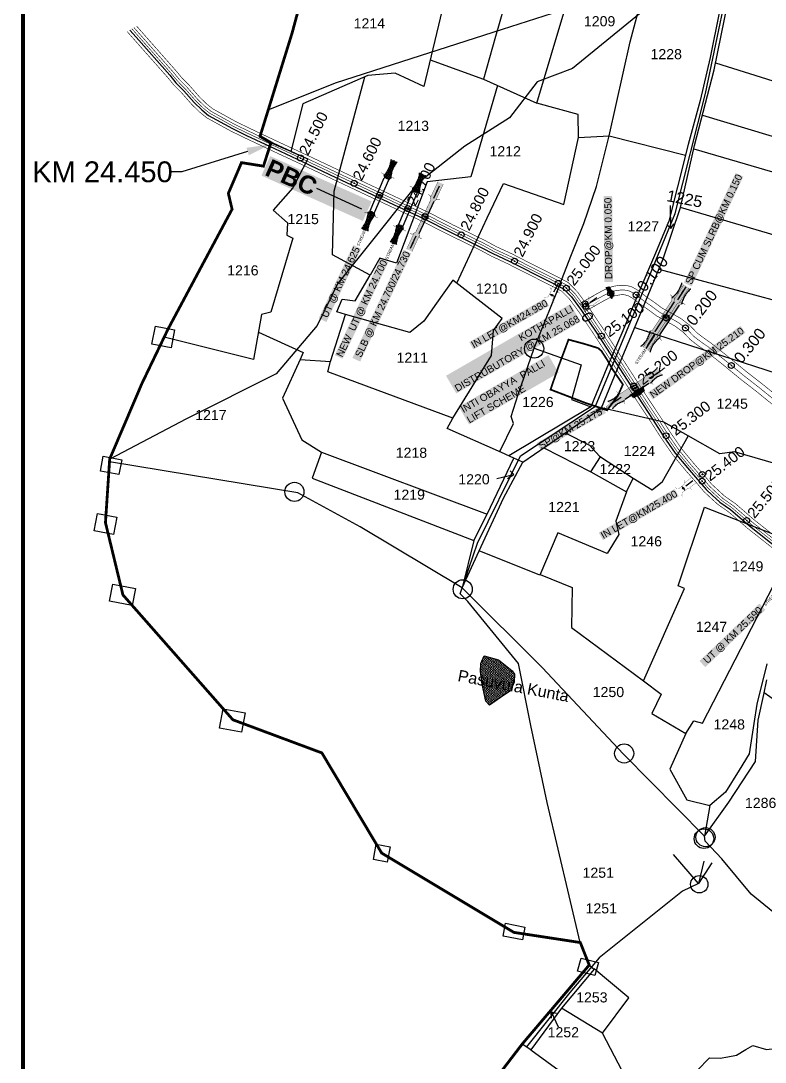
# Model space of a CAD drawing. Header units: millimetres. Extents: x 194974 to 210505, y 1603976 to 1614238.
# Drawn here: x 194974 to 196227, y 1605359 to 1607111 of the extents above; entities that cross this region are included whole.
import ezdxf
from ezdxf import colors
from ezdxf.entities.mleader import LeaderData, LeaderLine
from ezdxf.enums import TextEntityAlignment as Align
from ezdxf.math import Vec2, Vec3

# ---------------------------------------------------------------- set-up
doc = ezdxf.new("R2010")
doc.units = ezdxf.units.MM
doc.header["$LTSCALE"] = 15
doc.header["$PDMODE"] = 32
doc.header["$PDSIZE"] = 10
doc.linetypes.add('ACAD_ISO02W100', pattern=[15, 12, -3])
doc.linetypes.add('HIDDEN2', pattern=[0.1875, 0.125, -0.0625])
for name, color, linetype in [('BOUNDRY STONES', 240, 'Continuous'), ('CANAL1', 7, 'Continuous'), ('CSMark', 72, 'Continuous'), ('PAPER SIZE', 5, 'Continuous'), ('PLOTS', 7, 'Continuous'), ('PLOTS NO', 7, 'Continuous'), ('ROADS', 1, 'Continuous'), ('STREAMS', 4, 'Continuous'), ('STRUCTURE', 5, 'Continuous'), ('text2', 7, 'Continuous'), ('VILLAGE BOUNDRY', 5, 'Continuous'), ('VILLAGE STONES', 240, 'Continuous'), ('wells', 7, 'Continuous')]:
    doc.layers.add(name, color=color, linetype=linetype)
doc.styles.get("Standard").update_dxf_attribs({"font": 'arial.ttf'})
doc.dimstyles.get("Standard").update_dxf_attribs({"dimtxt": 0.18, "dimasz": 0.18, "dimexe": 0.18, "dimexo": 0.0625, "dimgap": 0.09, "dimtad": 0, "dimtih": 1, "dimtoh": 1, "dimdec": 4, "dimzin": 0, "dimdsep": 46, "dimtxsty": 'Standard', "dimcen": 0.09, "dimadec": 0, "dimazin": 0, "dimtfac": 1, "dimtdec": 4, "dimtofl": 0, "dimtmove": 0, "dimatfit": 3, "dimfxl": 1, "dimtolj": 1, "dimtzin": 0, "dimarcsym": 0})

# ---------------------------------------------------------------- blocks, each defined once
blk = doc.blocks.new('DROP')
h = blk.add_hatch()
h.set_pattern_fill('ANSI31', color=1, scale=10, angle=45)
h.set_pattern_definition([(90, (-324.4107, -25.7687), (-1.25, 0), [])])
h.paths.add_polyline_path([(-9.9, -4.3), (-13.8, 4.1), (13.8, 4.1), (10.2, -4.3)])
at = {"layer": 'STRUCTURE', "color": 5, "const_width": 0.49}
blk.add_lwpolyline([(-9.9, -4.3), (-13.8, 4.1), (13.8, 4.1), (10.2, -4.3), (-9.9, -4.3)], dxfattribs=at)
at = {"layer": 'STRUCTURE', "color": 5}
blk.add_circle((0, 0), 1.33, dxfattribs=at)
blk = doc.blocks.new('SP')
at = {"layer": 'STRUCTURE'}
h = blk.add_hatch(dxfattribs=at)
h.set_pattern_fill('DASH', color=256, scale=8, style=0)
h.set_pattern_definition([(0, (0, 0), (1, 1), [1, -1])])
edge = h.paths.add_edge_path()
edge.add_spline(control_points=[(769825.7, 1706742.1), (769825.3, 1706741.8), (769823.8, 1706740.8), (769820.9, 1706740.3), (769817, 1706739.7), (769811.4, 1706738.9), (769804, 1706739.7), (769798.4, 1706741), (769795.6, 1706741.6)], knot_values=[0, 0, 0, 0, 1.613557, 5.24513, 8.624976, 13.470124, 22.190216, 30.746377, 30.746377, 30.746377, 30.746377], degree=3, periodic=0)
edge.add_line((769795.6, 1706741.6), (769792.6, 1706739.6))
edge.add_line((769792.6, 1706739.6), (769732.6, 1706739.6))
edge.add_line((769732.6, 1706739.6), (769729.6, 1706741.6))
edge.add_spline(control_points=[(769729.6, 1706741.6), (769726.9, 1706740.9), (769721.3, 1706739.5), (769713.9, 1706738.5), (769708.3, 1706739.1), (769704.4, 1706739.6), (769701.5, 1706740), (769700, 1706741), (769699.5, 1706741.3)], knot_values=[0, 0, 0, 0, 8.556161, 17.276253, 22.121402, 25.501247, 29.13282, 30.746377, 30.746377, 30.746377, 30.746377], degree=3, periodic=0)
edge.add_line((769699.5, 1706741.3), (769699.5, 1706722.1))
edge.add_spline(control_points=[(769699.5, 1706722.1), (769700, 1706722.4), (769701.4, 1706723.4), (769704.3, 1706724), (769708.2, 1706724.5), (769713.8, 1706725.3), (769721.2, 1706724.5), (769726.8, 1706723.3), (769729.6, 1706722.6)], knot_values=[0, 0, 0, 0, 1.613557, 5.24513, 8.624976, 13.470124, 22.190216, 30.746377, 30.746377, 30.746377, 30.746377], degree=3, periodic=0)
edge.add_line((769729.6, 1706722.6), (769732.6, 1706724.6))
edge.add_line((769732.6, 1706724.6), (769792.6, 1706724.6))
edge.add_line((769792.6, 1706724.6), (769795.6, 1706722.6))
edge.add_spline(control_points=[(769795.6, 1706722.6), (769798.4, 1706723.3), (769803.9, 1706724.8), (769811.3, 1706725.8), (769817, 1706725.1), (769820.9, 1706724.7), (769823.8, 1706724.2), (769825.2, 1706723.3), (769825.7, 1706723)], knot_values=[0, 0, 0, 0, 8.556161, 17.276253, 22.121402, 25.501247, 29.13282, 30.746377, 30.746377, 30.746377, 30.746377], degree=3, periodic=0)
edge.add_line((769825.7, 1706723), (769825.7, 1706742.1))
h.paths.add_polyline_path([(769764.2, 1706732.1, -1), (769761.1, 1706732.1, -1)], flags=0)
h.paths.add_polyline_path([(769761.1, 1706732.1, 1), (769764.2, 1706732.1, 1)], flags=16)
at = {"layer": 'STRUCTURE', "const_width": 0.628}
for points in [[(769726.6, 1706747.6), (769726.6, 1706743.6), (769732.6, 1706739.6), (769792.6, 1706739.6), (769798.6, 1706743.6), (769798.6, 1706747.6)], [(769726.6, 1706716.6), (769726.6, 1706720.6), (769732.6, 1706724.6), (769792.6, 1706724.6), (769798.6, 1706720.6), (769798.6, 1706716.6)]]:
    blk.add_lwpolyline(points, dxfattribs=at)
at = {"layer": 'STRUCTURE', "color": 3}
blk.add_lwpolyline([(769732.6, 1706724.6), (769792.6, 1706724.6)], dxfattribs=at)
blk.add_lwpolyline([(769732.6, 1706724.6), (769792.6, 1706724.6)], dxfattribs=at)
at = {"layer": 'STRUCTURE', "color": 0}
blk.add_circle((769762.6, 1706732.1), 1.55, dxfattribs=at)
at = {"layer": 'STRUCTURE'}
for points in [[(769699.5, 1706741.3), (769700.9, 1706740.5), (769704.4, 1706739.6), (769707.8, 1706739.2), (769712.6, 1706738.8), (769721.3, 1706739.7), (769729.6, 1706741.6)], [(769699.5, 1706722.1), (769700.9, 1706723), (769704.4, 1706724), (769707.7, 1706724.5), (769712.5, 1706725), (769721.2, 1706724.4), (769729.6, 1706722.6)], [(769825.7, 1706742.1), (769824.3, 1706741.3), (769820.8, 1706740.3), (769817.5, 1706739.8), (769812.7, 1706739.2), (769804, 1706739.9), (769795.6, 1706741.6)], [(769825.7, 1706723), (769824.3, 1706723.8), (769820.8, 1706724.7), (769817.4, 1706725.1), (769812.6, 1706725.5), (769803.9, 1706724.6), (769795.6, 1706722.6)]]:
    blk.add_spline(points, degree=3, dxfattribs=at)
at = {"layer": 'STRUCTURE', "color": 0}
blk.add_text('STREAM', height=5, dxfattribs=at).set_placement((769684.3, 1706732.1), align=Align.MIDDLE_CENTER)
for points in [[(769727.4, 1706732.1), (769700.8, 1706732.1)], [(769824.4, 1706732.1), (769800.5, 1706732.1)]]:
    blk.add_leader(points, dimstyle='Standard', override={"dimasz": 10, "dimgap": 0.09, "dimtad": 0}, dxfattribs=at)
blk = doc.blocks.new('UT')
at = {"layer": 'STRUCTURE'}
h = blk.add_hatch(dxfattribs=at)
h.set_pattern_fill('DASH', color=150, scale=8, angle=-39.6278, style=0)
h.set_pattern_definition([(320.372247933, (-4370.464, -6260.8811), (1.40800153113, 0.132407282), [1, -1])])
h.paths.add_polyline_path([(765163, 1700681.9), (765165.6, 1700680.6), (765167.2, 1700680.3), (765169.1, 1700680), (765172.4, 1700679.6), (765176.4, 1700679.3), (765179.5, 1700679.5), (765183.1, 1700679.9), (765187.7, 1700680.9), (765188.9, 1700681.2), (765193.1, 1700682.2), (765196.1, 1700680.2), (765196.1, 1700672.2), (765193.1, 1700670.2), (765190.5, 1700670.8), (765188.1, 1700671.3), (765185.5, 1700671.8), (765183.6, 1700672.1), (765181, 1700672.5), (765180.3, 1700672.5), (765178.5, 1700672.6), (765176.7, 1700672.6), (765174.6, 1700672.5), (765172.5, 1700672.3), (765170.4, 1700672), (765168.5, 1700671.7), (765166.1, 1700671.2), (765165, 1700670.8), (765163, 1700669.7)])
h.paths.add_polyline_path([(765259.1, 1700682.2), (765256.1, 1700680.2), (765256.1, 1700672.2), (765259.1, 1700670.2), (765261.9, 1700671), (765264.4, 1700671.6), (765266.4, 1700672), (765269.1, 1700672.5), (765272.7, 1700673), (765276.1, 1700673.1), (765278.6, 1700672.9), (765281.2, 1700672.7), (765283.9, 1700672.3), (765286.4, 1700671.9), (765288, 1700671.3), (765289.2, 1700670.6), (765289.1, 1700682.7), (765287.6, 1700681.8), (765285.7, 1700681.2), (765283, 1700680.7), (765281.2, 1700680.4), (765276.7, 1700679.9), (765272.7, 1700679.9), (765268.7, 1700680.3), (765264.8, 1700681), (765261.2, 1700681.7)])
at = {"layer": 'STRUCTURE', "color": 150, "const_width": 0.628}
for points in [[(765190.1, 1700688.2), (765190.1, 1700684.2), (765196.1, 1700680.2), (765256.1, 1700680.2), (765262.1, 1700684.2), (765262.1, 1700688.2)], [(765190.1, 1700664.2), (765190.1, 1700668.2), (765196.1, 1700672.2), (765256.1, 1700672.2), (765262.1, 1700668.2), (765262.1, 1700664.2)]]:
    blk.add_lwpolyline(points, dxfattribs=at)
at = {"layer": 'STRUCTURE', "color": 150}
for points in [[(765196.1, 1700680.2), (765256.1, 1700680.2)], [(765196.1, 1700672.2), (765256.1, 1700672.2)], [(765196.1, 1700672.2), (765256.1, 1700672.2)]]:
    blk.add_lwpolyline(points, dxfattribs=at)
at = {"layer": 'STRUCTURE', "color": 0}
blk.add_circle((765226.1, 1700676.2), 1.89, dxfattribs=at)
at = {"layer": 'STRUCTURE', "color": 150}
for points in [[(765163, 1700681.9), (765164.4, 1700681.1), (765167.9, 1700680.2), (765171.2, 1700679.8), (765176.1, 1700679.4), (765184.7, 1700680.3), (765193.1, 1700682.2)], [(765289.1, 1700682.7), (765287.8, 1700681.9), (765284.3, 1700680.9), (765280.9, 1700680.4), (765276.1, 1700679.8), (765267.4, 1700680.5), (765259.1, 1700682.2)], [(765163, 1700669.7), (765164.3, 1700670.6), (765167.8, 1700671.6), (765171.2, 1700672.1), (765176, 1700672.6), (765184.7, 1700672), (765193.1, 1700670.2)], [(765289.2, 1700670.6), (765287.8, 1700671.4), (765284.2, 1700672.3), (765280.9, 1700672.7), (765276.1, 1700673.1), (765267.4, 1700672.2), (765259.1, 1700670.2)]]:
    blk.add_spline(points, degree=3, dxfattribs=at)
at = {"layer": 'STRUCTURE', "color": 0}
blk.add_text('STREAM', height=5, dxfattribs=at).set_placement((765148.2, 1700675.8), align=Align.MIDDLE_CENTER)
for points in [[(765190.9, 1700676), (765164.2, 1700675.8)], [(765289.3, 1700676.7), (765265.4, 1700676.4)]]:
    blk.add_leader(points, dimstyle='Standard', override={"dimasz": 10, "dimgap": 0.09, "dimtad": 0}, dxfattribs=at)
blk = doc.blocks.new('OT')
at = {"layer": 'STRUCTURE', "color": 190}
for points, const_width in [([(769751.4, 1706595.8), (769729.4, 1706595.8)], 0.5), ([(769775.2, 1706601.8), (769775.2, 1706597.8), (769769.2, 1706593.8), (769761.8, 1706593.8), (769754.4, 1706593.8), (769748.4, 1706597.8), (769748.4, 1706601.8)], 0.5), ([(769761.8, 1706593.8), (769761.8, 1706581)], 2.5), ([(769751.4, 1706579), (769729.4, 1706579)], 0.5), ([(769748.4, 1706573), (769748.4, 1706577), (769754.4, 1706581), (769761.8, 1706581), (769761.8, 1706581), (769761.8, 1706581), (769769.2, 1706581), (769775.2, 1706577), (769775.2, 1706573)], 0.5)]:
    blk.add_lwpolyline(points, dxfattribs=dict(at, const_width=const_width))
at = {"layer": 'STRUCTURE', "color": 0}
blk.add_circle((769761.8, 1706587.4), 1.87, dxfattribs=at)
blk.add_leader([(769732.6, 1706587.4), (769753.8, 1706587.4)], dimstyle='Standard', override={"dimasz": 10, "dimgap": 0.09, "dimtad": 0}, dxfattribs=at)
blk = doc.blocks.new('SLB')
at = {"layer": 'STRUCTURE'}
h = blk.add_hatch(dxfattribs=at)
h.set_pattern_fill('DOTS', color=6, scale=20, angle=320.3722, style=0)
h.set_pattern_definition([(320.372247934, (-159.4327, -72.9564), (1.2786241598, 0.5641323054), [0, -1.25])])
h.paths.add_polyline_path([(769699.5, 1706871.1), (769699.5, 1706861.1), (769729.1, 1706861.1), (769732.1, 1706863.1), (769792.1, 1706863.1), (769795.1, 1706861.1), (769824.7, 1706861.1), (769824.7, 1706871.1), (769795.1, 1706871.1), (769792.1, 1706869.1), (769732.1, 1706869.1), (769729.1, 1706871.1)])
at = {"layer": 'STRUCTURE', "color": 6, "linetype": 'ACAD_ISO02W100', "ltscale": 0.5, "const_width": 0.5}
for points in [[(769699.5, 1706871.1), (769729.1, 1706871.1)], [(769795.1, 1706871.1), (769824.7, 1706871.1)], [(769699.5, 1706861.1), (769729.1, 1706861.1)], [(769795.1, 1706861.1), (769824.7, 1706861.1)]]:
    blk.add_lwpolyline(points, dxfattribs=at)
at = {"layer": 'STRUCTURE', "color": 6, "const_width": 0.628}
for points in [[(769726.1, 1706877.1), (769726.1, 1706873.1), (769732.1, 1706869.1), (769792.1, 1706869.1), (769798.1, 1706873.1), (769798.1, 1706877.1)], [(769726.1, 1706855.1), (769726.1, 1706859.1), (769732.1, 1706863.1), (769792.1, 1706863.1), (769798.1, 1706859.1), (769798.1, 1706855.1)]]:
    blk.add_lwpolyline(points, dxfattribs=at)
at = {"layer": 'STRUCTURE', "color": 6}
blk.add_lwpolyline([(769732.1, 1706863.1), (769792.1, 1706863.1)], dxfattribs=at)
blk.add_lwpolyline([(769732.1, 1706863.1), (769792.1, 1706863.1)], dxfattribs=at)
at = {"layer": 'STRUCTURE', "color": 0}
blk.add_circle((769762.1, 1706866.1), 1.24, dxfattribs=at)
for points in [[(769703.8, 1706866), (769726.7, 1706866)], [(769818.6, 1706865.8), (769795.7, 1706865.8)]]:
    blk.add_leader(points, dimstyle='Standard', override={"dimasz": 10, "dimgap": 0.09, "dimtad": 0}, dxfattribs=at)
blk = doc.blocks.new('PBC')
at = {"layer": 'STRUCTURE', "color": 5, "insert": (13.6, 8.7), "char_height": 30, "width": 181.057, "attachment_point": 1, "rotation": 325.6347, "bg_fill": 1, "box_fill_scale": 1.1, "bg_fill_color": 7, "bg_fill_true_color": 16777215, "bg_fill_transparency": 0}
blk.add_mtext('{\\fArial|b1|i0|c0|p34;\\C256;PBC}', dxfattribs=at)
at = {"layer": 'PAPER SIZE'}
blk.add_leader([(148.6, -102.5), (80.6, -54.7)], dimstyle='Standard', override={"dimasz": 40, "dimgap": 0.09, "dimtad": 0, "dimtfill": 2, "dimtfillclr": 5}, dxfattribs=at)

msp = doc.modelspace()

# ---------------------------------------------------------------- hatches: boundary and pattern name
at = {"layer": 'wells'}
h = msp.add_hatch(dxfattribs=at)
h.set_pattern_fill('DASH', color=4, scale=13.066073, angle=-10.8147)
h.set_pattern_definition([(349.185305, (151610.6746, 1611786.0995), (1.910704724, 1.297797334), [1.63325908, -1.63325908])])
h.paths.add_polyline_path([(195754.1, 1606042.7), (195778.2, 1606036.2), (195801.2, 1606017.8), (195805.3, 1606011.7), (195804.6, 1605998.3), (195798.1, 1605983.7), (195781.6, 1605972.5), (195762.8, 1605959.7), (195756.9, 1605966.5), (195750.7, 1605995.2), (195748, 1606016.5), (195748.2, 1606029.7)])

# ---------------------------------------------------------------- linework, layer by layer
at = {"color": 5, "const_width": 7}
msp.add_lwpolyline([(194977.8, 1613773.1), (202214.5, 1613773.1), (202214.5, 1604139.6), (194977.8, 1604139.6)], close=True, dxfattribs=at)
at = {"color": 5, "const_width": 3, "elevation": 244.3}
msp.add_lwpolyline([(195896, 1606575), (195922.9, 1606567.7), (195945.8, 1606560.7), (195951.4, 1606555.8), (195961.3, 1606540.5), (195970.1, 1606524.9), (195987.5, 1606499.5), (195979.1, 1606480.6), (195960.9, 1606456.1), (195922.7, 1606469.1), (195865.7, 1606490.9), (195879.3, 1606530.2), (195896, 1606575)], dxfattribs=at)
at = {"layer": 'BOUNDRY STONES', "color": 1}
for points in [[(195200.7, 1606597.6), (195232.8, 1606591.5), (195227, 1606561.2), (195194.9, 1606567.3)], [(195112.9, 1606378.6), (195144.1, 1606372.6), (195139.4, 1606347.9), (195108.1, 1606353.8)], [(195103.3, 1606282.4), (195135.8, 1606276.1), (195130.2, 1606246.9), (195097.7, 1606253.1)], [(195129.2, 1606163.2), (195167.3, 1606155.9), (195161.8, 1606127.4), (195123.7, 1606134.7)], [(195314.7, 1605953.8), (195351.9, 1605946.7), (195345.6, 1605914.1), (195308.5, 1605921.2)], [(195572.5, 1605725.9), (195595.9, 1605721.4), (195591, 1605695.7), (195567.6, 1605700.1)], [(195790, 1605592.7), (195822.7, 1605586.4), (195818.6, 1605564.9), (195785.8, 1605571.1)], [(195917.1, 1605534.2), (195946.2, 1605526.6), (195940.5, 1605504.6), (195911.3, 1605512.3)]]:
    msp.add_lwpolyline(points, close=True, dxfattribs=at)
for centre, radius in [((195838.1, 1606559.8), 16.1), ((195434.7, 1606318.7), 16.1), ((195717.9, 1606154.8), 16.1), ((195989.6, 1605878.5), 16.1), ((196123.9, 1605735.1), 16.5), ((196126.4, 1605737.6), 16.1), ((196116, 1605658.3), 14.6)]:
    msp.add_circle(centre, radius, dxfattribs=at)
at = {"layer": 'CANAL1', "color": 5}
msp.add_lwpolyline([(195157.6, 1607096), (195168.1, 1607084.1), (195224.8, 1607019.8), (195235.3, 1607007), (195248.4, 1606993.9), (195265.8, 1606974.1), (195278.7, 1606961.5), (195290, 1606952.4), (195330.4, 1606930.1), (195354.3, 1606918.6), (195401.2, 1606896.4), (195449, 1606874.2), (195504.6, 1606847.9), (195654, 1606777.6), (195696.1, 1606756.2), (195750.3, 1606729.7), (195768.8, 1606719.8), (195796.2, 1606707), (195819.4, 1606695.1), (195840.6, 1606684.4), (195865.1, 1606672.2), (195887.5, 1606660.5), (195901, 1606646.9), (195917.7, 1606624.2), (195942.3, 1606587.5), (196005.8, 1606489.2), (196021.6, 1606465), (196038.7, 1606439.3), (196055.5, 1606413), (196075.6, 1606383.9), (196096.1, 1606359), (196113.3, 1606339.4), (196127.4, 1606322.7), (196137.8, 1606313.1), (196150.4, 1606301.6), (196168.7, 1606288.8), (196200.3, 1606261.4), (196252.4, 1606220.4)], dxfattribs=at)
at = {"layer": 'CANAL1', "color": 1, "linetype": 'HIDDEN2', "ltscale": 4, "const_width": 1}
for points in [[(195161.1, 1607098.1), (195171.1, 1607086.8), (195227.8, 1607022.4), (195238.3, 1607009.7), (195251.3, 1606996.6), (195268.7, 1606976.8), (195281.3, 1606964.5), (195292.3, 1606955.8), (195332.2, 1606933.7), (195356, 1606922.2), (195402.9, 1606900), (195450.7, 1606877.8), (195506.3, 1606851.6), (195655.8, 1606781.2), (195697.9, 1606759.8), (195752.1, 1606733.3), (195770.5, 1606723.3), (195798, 1606710.6), (195821.2, 1606698.6), (195842.4, 1606688), (195866.9, 1606675.8), (195889.9, 1606663.8), (195892.3, 1606661.4), (195904.1, 1606649.5), (195921, 1606626.5), (195945.7, 1606589.7), (196009.2, 1606491.4), (196024.9, 1606467.2), (196042, 1606441.5), (196058.9, 1606415.2), (196078.8, 1606386.3), (196099.1, 1606361.6), (196116.3, 1606342.1), (196120.8, 1606336.8), (196130.3, 1606325.5), (196140.5, 1606316.1), (196152.9, 1606304.7), (196171.1, 1606291.9), (196202.9, 1606264.5), (196254.9, 1606223.5)], [(195918.9, 1606628.9), (195947.7, 1606645.2), (195964.6, 1606654.2), (195973.3, 1606656.9), (195983, 1606658.4), (195990.4, 1606658.4), (195998.9, 1606656.6), (196008.5, 1606651.2), (196021.6, 1606641), (196036.8, 1606630.4), (196048.8, 1606621.4), (196062.6, 1606613.9), (196080.3, 1606604), (196094.8, 1606593.1), (196106.3, 1606580.9), (196117.8, 1606571.9), (196130.9, 1606562.9), (196161.6, 1606538.4), (196189.9, 1606515.2), (196217.8, 1606493.5), (196279.8, 1606443.2)]]:
    msp.add_lwpolyline(points, dxfattribs=at)
at = {"layer": 'CANAL1', "color": 5, "const_width": 1}
msp.add_lwpolyline([(195164.5, 1607100.2), (195174.1, 1607089.4), (195230.9, 1607025), (195241.3, 1607012.4), (195254.2, 1606999.4), (195271.6, 1606979.6), (195284, 1606967.5), (195294.5, 1606959.1), (195334.1, 1606937.2), (195357.7, 1606925.8), (195404.6, 1606903.6), (195452.4, 1606881.5), (195508, 1606855.2), (195657.6, 1606784.8), (195699.7, 1606763.3), (195754, 1606736.8), (195772.3, 1606726.9), (195799.8, 1606714.2), (195823, 1606702.2), (195844.1, 1606691.6), (195868.7, 1606679.3), (195892.3, 1606667), (195907.1, 1606652.1), (195924.2, 1606628.8), (195949, 1606591.9), (196012.5, 1606493.6), (196028.3, 1606469.4), (196045.4, 1606443.7), (196062.2, 1606417.4), (196082, 1606388.7), (196102.2, 1606364.2), (196119.3, 1606344.7), (196133.2, 1606328.3), (196143.2, 1606319), (196155.4, 1606307.8), (196173.6, 1606295.1), (196205.4, 1606267.6), (196257.4, 1606226.6)], dxfattribs=at)
at = {"layer": 'CANAL1', "color": 200, "const_width": 1}
for points in [[(195168.9, 1607102.8), (195177.8, 1607092.7), (195234.7, 1607028.2), (195245, 1607015.8), (195257.9, 1607002.8), (195275.2, 1606983), (195287.3, 1606971.3), (195297.3, 1606963.3), (195336.4, 1606941.7), (195359.9, 1606930.3), (195406.7, 1606908.2), (195454.5, 1606886), (195510.2, 1606859.7), (195659.8, 1606789.3), (195701.9, 1606767.8), (195756.3, 1606741.3), (195774.6, 1606731.4), (195802, 1606718.7), (195825.2, 1606706.7), (195846.4, 1606696.1), (195871, 1606683.8), (195895.3, 1606671.1), (195910.9, 1606655.4), (195928.3, 1606631.7), (195953.2, 1606594.7), (196016.7, 1606496.3), (196032.5, 1606472.1), (196049.6, 1606446.4), (196066.4, 1606420.2), (196086, 1606391.7), (196106, 1606367.5), (196123.1, 1606347.9), (196136.8, 1606331.7), (196146.6, 1606322.7), (196158.5, 1606311.7), (196176.6, 1606299.1), (196208.6, 1606271.5), (196260.6, 1606230.5)], [(195153.3, 1607093.3), (195164.3, 1607080.8), (195221, 1607016.6), (195231.6, 1607003.7), (195244.7, 1606990.5), (195262.1, 1606970.6), (195275.4, 1606957.7), (195287.2, 1606948.2), (195328.1, 1606925.7), (195352.1, 1606914.1), (195399.1, 1606891.9), (195446.9, 1606869.7), (195502.5, 1606843.4), (195651.8, 1606773.1), (195693.9, 1606751.7), (195748, 1606725.3), (195766.5, 1606715.3), (195794, 1606702.5), (195817.1, 1606690.6), (195838.3, 1606680), (195862.8, 1606667.7), (195884.5, 1606656.4), (195897.2, 1606643.6), (195913.6, 1606621.4), (195938.1, 1606584.8), (196001.6, 1606486.5), (196017.4, 1606462.2), (196034.5, 1606436.6), (196051.4, 1606410.2), (196071.6, 1606380.9), (196092.3, 1606355.8), (196109.5, 1606336.2), (196123.8, 1606319.3), (196134.4, 1606309.4), (196147.2, 1606297.7), (196165.6, 1606284.8), (196197.1, 1606257.6), (196249.2, 1606216.5)], [(195914.9, 1606635.8), (195943.8, 1606652.2), (195961.5, 1606661.6), (195971.5, 1606664.7), (195982.4, 1606666.4), (195991.2, 1606666.4), (196001.7, 1606664.2), (196012.9, 1606657.9), (196026.4, 1606647.4), (196041.5, 1606636.9), (196053.1, 1606628.2), (196066.5, 1606620.9), (196084.7, 1606610.7), (196100.1, 1606599), (196111.6, 1606586.9), (196122.6, 1606578.4), (196135.6, 1606569.3), (196166.7, 1606544.6), (196194.9, 1606521.4), (196222.8, 1606499.7), (196284.7, 1606449.5)], [(195922.9, 1606621.9), (195951.5, 1606638.2), (195967.7, 1606646.8), (195975.1, 1606649.1), (195983.6, 1606650.4), (195989.6, 1606650.4), (195996, 1606649.1), (196004, 1606644.5), (196016.9, 1606634.6), (196032.1, 1606623.9), (196044.5, 1606614.7), (196058.7, 1606606.9), (196075.9, 1606597.3), (196089.4, 1606587.1), (196100.9, 1606575), (196113.1, 1606565.5), (196126.1, 1606556.4), (196156.6, 1606532.2), (196184.9, 1606508.9), (196212.9, 1606487.2), (196274.8, 1606437)]]:
    msp.add_lwpolyline(points, dxfattribs=at)
at = {"layer": 'PLOTS'}
for points in [[(195932.2, 1607670.6), (195890, 1607547.4), (195873.8, 1607470.2), (195856.8, 1607389.3), (195835.3, 1607314.3), (195814.4, 1607229.3), (195773.2, 1607085), (195752.8, 1607013.5), (195842.6, 1606972.9), (195879.6, 1607097), (195901.3, 1607169.8), (195932.7, 1607286.7), (195965, 1607407.3), (195978.9, 1607472.1)], [(195912.5, 1606915), (195964.4, 1606918), (195999.7, 1607075.9), (196024.2, 1607169.4), (196046.1, 1607252.9), (195932.7, 1607286.7)], [(195692.2, 1607167.9), (195652.4, 1607001), (195604.3, 1607023.6), (195558.3, 1607019.5), (195449.1, 1606971.9), (195428.5, 1606891.8), (195395.2, 1606906.4)], [(196150.2, 1607149), (196150.3, 1607127.7), (196134.1, 1607049.8), (196117.5, 1606977.6), (196097.4, 1606903.2), (196079.4, 1606832.2), (196064.8, 1606774.3), (196040.5, 1606716.5), (196016.2, 1606658.6), (195987.3, 1606589.9), (195960.6, 1606527.3), (195933.7, 1606461.9), (195795.8, 1606379.2)], [(195819, 1606368.8), (195858.4, 1606395.9), (195951.3, 1606460.4), (195987.5, 1606547.5), (196012.4, 1606607.7), (196055.2, 1606710.8), (196084.4, 1606797.1), (196108.1, 1606901.6), (196141.1, 1607029), (196164.7, 1607144.6)], [(195663.1, 1607045.6), (195752.8, 1607013.5)], [(196143.5, 1607040.8), (196547.5, 1606914)], [(195374.1, 1606587.6), (195449.5, 1606553.5), (195444.1, 1606541.6), (195495.6, 1606538), (195520.4, 1606617.1), (195506, 1606621.7), (195515.3, 1606643.1), (195536.9, 1606640.4), (195562, 1606683.6), (195498.7, 1606717.6), (195501.4, 1606824.7), (195553, 1607017.2)], [(195776.6, 1607002.7), (195731.7, 1606848.8), (195658, 1606840.5), (195606.5, 1606703.6), (195578.3, 1606711.9), (195562, 1606683.6)], [(195707.8, 1606670.1), (195759.3, 1606779.7), (195786.6, 1606837.8), (195888.3, 1606802.1), (195912.5, 1606915), (195912.2, 1606953.6), (195842.6, 1606972.9)], [(196121.3, 1606952.5), (196502.7, 1606837.9)], [(195780.2, 1606386.5), (195803.4, 1606433.6), (195799.7, 1606445.7), (195811, 1606482.7), (195838.4, 1606560.4), (195876.3, 1606654.9), (195901.2, 1606718.1), (195921.9, 1606770.6), (195943, 1606832.7), (195964.4, 1606918), (196092.9, 1606885.5)], [(195428.5, 1606891.8), (195457.5, 1606879), (195432.1, 1606830.3), (195399, 1606792.9), (195423.1, 1606771.6), (195421.7, 1606750.6), (195431.8, 1606745.8), (195395, 1606620.9), (195379.4, 1606617.2), (195365.9, 1606541.6), (195215.5, 1606579.2)], [(196106.9, 1606896.3), (196480.8, 1606786.7)], [(196441.9, 1606691.6), (196084.4, 1606797.1)], [(196048.1, 1606693.6), (196407.4, 1606597.2)], [(195701.3, 1606442.7), (195766.1, 1606548.1), (195769.7, 1606590.1), (195784.4, 1606610.6), (195701.4, 1606675.1), (195673.7, 1606636.1), (195652.4, 1606606.1), (195628.7, 1606586.8), (195520.4, 1606617.1)], [(196007.3, 1606595.3), (196264.5, 1606512.6), (196370.6, 1606486.9)], [(195838.4, 1606560.4), (195917.2, 1606532.3), (195900.8, 1606474.4), (195933.7, 1606461.9)], [(195444.1, 1606541.6), (195414.5, 1606476.7), (195447.3, 1606406.4), (195480.4, 1606385.3), (195758.8, 1606281.2), (195804, 1606375.2), (195783.2, 1606385.2), (195691.9, 1606425.2), (195701.3, 1606442.7), (195491, 1606520.5), (195495.6, 1606538)], [(196314.3, 1606345.9), (196175.1, 1606386.1), (196150.6, 1606382.5), (196097.2, 1606412.8), (196056.1, 1606436.1), (195951.3, 1606460.4)], [(195890.6, 1606418.2), (195931.2, 1606397.2), (195948, 1606378.9), (196004.6, 1606341.9), (196037, 1606322.2), (196054.1, 1606336.4), (196097.4, 1606412.7)], [(195480.4, 1606385.3), (195464.8, 1606341.7), (195736.7, 1606236.9), (195758.8, 1606281.2)], [(195854.2, 1606393.1), (195933.5, 1606352.7), (195949.9, 1606377.7)], [(196229.8, 1606029.1), (196212.7, 1605961.7), (196207.6, 1605928.7), (196199.8, 1605878), (196182.9, 1605850.5), (196160, 1605813.1), (196133.7, 1605791.1), (196124.6, 1605739.2), (195988.5, 1605877.2), (195851.7, 1606023), (195716.8, 1606157.4), (195545.1, 1606259.7), (195440.6, 1606317.3), (195123.5, 1606369.4)], [(195736.7, 1606236.9), (195716.8, 1606157.4), (195745.4, 1606219.4), (195786.3, 1606308.2), (195819, 1606368.8), (195804, 1606375.2)], [(195933.5, 1606352.7), (195993.5, 1606319), (196004.6, 1606341.9)], [(195993.5, 1606319), (195975.7, 1606269.7), (195980.9, 1606246.9), (195960.8, 1606214.8), (195878.1, 1606250), (195847.5, 1606178.3), (195745.4, 1606219.4)], [(195848.2, 1606179.9), (195902.3, 1606157.9), (195900.9, 1606090.2), (196022.2, 1606000.5), (196091.4, 1606156.1), (196080.6, 1606160.8), (196124.7, 1606293), (196273.8, 1606234.9)], [(196093.5, 1605912.1), (196107.1, 1605933.4), (196121.5, 1605929.4), (196241.2, 1606160.9), (196257.5, 1606165.3)], [(196225.3, 1605981.1), (196273, 1605947.5), (196322.7, 1606018.3), (196353.7, 1606013.5), (196346.5, 1606044.6)], [(196022.2, 1606000.5), (196052, 1605978.5), (196035.9, 1605945.5), (196093.5, 1605912.1), (196066.3, 1605852.2), (196095.1, 1605800.3), (196133.7, 1605791.1)], [(196254.8, 1605599.4), (196203.3, 1605641.7), (196154.1, 1605701.3), (196125.7, 1605730.7), (196124.6, 1605739.2), (196165.8, 1605796.4), (196210.8, 1605865), (196215.4, 1605934.7), (196224.6, 1605977.9), (196229.7, 1606002.2)], [(196123.7, 1605697.3), (196114.5, 1605659.9), (196072.7, 1605708.4)], [(195930.8, 1605522.4), (195938.9, 1605515.5), (195883.9, 1605449.7), (195832.5, 1605380), (195817.9, 1605389.3)], [(195953, 1605407.6), (195997.5, 1605467.1), (195939.1, 1605515.8)], [(195832.5, 1605380), (195907.4, 1605325.2), (195966.6, 1605197.8), (196040.5, 1605162.5), (196065.2, 1605180.9), (196008.4, 1605291.4), (195999.5, 1605318.7), (195953, 1605407.6), (195883.9, 1605449.7)]]:
    msp.add_lwpolyline(points, dxfattribs=at)
at = {"layer": 'PLOTS NO'}
for points in [[(196068.2, 1606762), (196067.8, 1606800.7)], [(196072.6, 1606769.8), (196068.2, 1606762), (196061.4, 1606768.8)], [(195775.5, 1606341.3), (195803.8, 1606347.8)], [(195793.2, 1606341.1), (195803.8, 1606347.8), (195797.5, 1606353.9)], [(195867.4, 1605432.8), (195866.5, 1605443.4), (195875.3, 1605441.6)], [(195866.5, 1605443.4), (195878.6, 1605418.7)]]:
    msp.add_lwpolyline(points, dxfattribs=at)
at = {"layer": 'ROADS'}
for points in [[(196145, 1607246.4), (196115.1, 1607191.1), (196030.5, 1607135.4), (195902.9, 1607031.4), (195843, 1607008.6), (195796.9, 1606948.2), (195721.5, 1606900.4), (195642.6, 1606838.2), (195570.7, 1606748.2), (195507.4, 1606668.8), (195472.9, 1606598.9), (195404.2, 1606517.5), (195253.3, 1606441.4), (195123.8, 1606374)], [(195915.8, 1605560.3), (195859.8, 1605795.7), (195832.7, 1605925.8), (195811.8, 1606029.7), (195726.5, 1606134.3), (195713.8, 1606147), (195742.8, 1606232.6), (195815, 1606379.5), (195941.4, 1606463), (196018.1, 1606647.9), (196075.6, 1606787.4), (196126.3, 1606989.3), (196161.5, 1607156)], [(195390.7, 1606961.8), (195503.6, 1607007.2), (195615.7, 1607043.2), (195785.1, 1607097.6), (195911.2, 1607138)], [(196137, 1605694.4), (196114.5, 1605659.9), (196087.6, 1605646.5), (195947.7, 1605534.4), (195898.1, 1605476.1), (195825.2, 1605384.6)]]:
    msp.add_lwpolyline(points, dxfattribs=at)
at = {"layer": 'STREAMS'}
for points in [[(195754.1, 1606042.7), (195778.2, 1606036.2), (195801.2, 1606017.8), (195805.3, 1606011.7), (195804.6, 1605998.3), (195798.1, 1605983.7), (195781.6, 1605972.5), (195762.8, 1605959.7), (195756.9, 1605966.5), (195750.7, 1605995.2), (195748, 1606016.5), (195748.2, 1606029.7), (195754.1, 1606042.7)], [(196112.6, 1605344.7), (196133.2, 1605366.3), (196151.4, 1605365.6), (196164.1, 1605368), (196178.8, 1605370.7), (196194.4, 1605380.1), (196206.1, 1605387.2), (196229.4, 1605380.1), (196247.9, 1605382.7), (196261.1, 1605384.6), (196285.2, 1605403.7), (196317.9, 1605414.6), (196328.8, 1605418.2), (196364.4, 1605407.6), (196384, 1605401.7), (196440.8, 1605400.7), (196467.1, 1605393.8), (196486.5, 1605388.7)]]:
    msp.add_lwpolyline(points, dxfattribs=at)
at = {"layer": 'text2', "color": 2, "linetype": 'Continuous'}
for p in [(195444.8, 1606880.6), (195535.2, 1606838), (195577.8, 1606817.9), (195625.7, 1606795.4), (195625.7, 1606795.4), (195654.4, 1606781.9, 113), (195715.4, 1606751.2), (195805.1, 1606706.9), (195878.6, 1606669.6), (195892.3, 1606661.4), (195924, 1606635, 109), (196007.9, 1606493.3), (196012.8, 1606485.9), (196121, 1606348, 106), (196120.8, 1606336.8), (196195.8, 1606270.6)]:
    msp.add_point(p, dxfattribs=at)
at = {"layer": 'text2', "color": 3}
for p in [(195967, 1606653, 64), (196009.8, 1606650.1), (195925, 1606631, 63), (196060, 1606612, 65), (196092.7, 1606594.6), (196170, 1606531.5)]:
    msp.add_point(p, dxfattribs=at)
at = {"layer": 'text2', "color": 3, "linetype": 'Continuous'}
for p in [(195951.3, 1606580.9), (196005.6, 1606496.9), (196060.3, 1606413.2)]:
    msp.add_point(p, dxfattribs=at)
at = {"layer": 'VILLAGE BOUNDRY', "const_width": 4.72}
for points in [[(195930.8, 1605522.4), (195915.8, 1605560.3), (195803.9, 1605577.4), (195581.5, 1605710.9), (195480.9, 1605879.4), (195331.1, 1605935.2), (195146.1, 1606145.3), (195116.7, 1606266.9), (195123.8, 1606374), (195177.9, 1606500.8), (195222.3, 1606593.3), (195290.1, 1606720.2), (195329.8, 1606794.4), (195323.5, 1606821.1), (195345.6, 1606872.8), (195382.6, 1606866.9), (195395.2, 1606906.4), (195376.8, 1606917), (195430.9, 1607091.3), (195462.6, 1607209.5)], [(195775.8, 1605334.2), (195817.9, 1605389.3), (195869.1, 1605449.6), (195930.8, 1605522.4), (195930.8, 1605522.4), (195915.8, 1605560.3), (195803.9, 1605577.4), (195581.5, 1605710.9), (195480.9, 1605879.4), (195331.1, 1605935.2), (195146.1, 1606145.3), (195116.7, 1606266.9), (195123.8, 1606374), (195177.9, 1606500.8), (195222.3, 1606593.3), (195290.1, 1606720.2), (195329.8, 1606794.4), (195323.5, 1606821.1), (195345.6, 1606872.8), (195382.6, 1606866.9), (195395.2, 1606906.4), (195376.8, 1606917), (195430.9, 1607091.3), (195462.6, 1607209.5)], [(195775.8, 1605334.2), (195817.9, 1605389.3), (195869.1, 1605449.6), (195930.8, 1605522.4), (195930.8, 1605522.4)]]:
    msp.add_lwpolyline(points, dxfattribs=at)

# ---------------------------------------------------------------- block references
at = {"rotation": 33.3516954993171}
msp.add_blockref('DROP', (196012.8, 1606485.9), dxfattribs=at)
at = {"layer": 'PAPER SIZE', "rotation": 10.24582913090599}
msp.add_blockref('PBC', (195383.6, 1606868.9), dxfattribs=at)
at = {"layer": 'STRUCTURE', "color": 0}
for name, p, rotation in [('UT', (1455918.7, 232259.3), 66.74344910402986), ('UT', (1455966.6, 232236.8), 66.74344910402986), ('SLB', (1420440.1, 190510.3, 113), 65.12752555032723), ('SP', (1207641.1, 31120.8, 65), 56.97955594214249), ('SLB', (-816042.4, 3181913.3, 65), 236.994417558505), ('UT', (963739.5, -93475.3), 48.52615991552485)]:
    msp.add_blockref(name, p, dxfattribs=dict(at, rotation=rotation))
for name, p, xscale, yscale, zscale, rotation in [('OT', (-600192, 2647671.1), 0.7, 0.7, 0.7, 241.6827461963043), ('OT', (-38480.2, 2896009.5), 0.7, 0.7, 0.7, 214.5816886665123), ('SP', (443168.7, 129194.5), 0.7999999999999997, 0.7999999999999997, 0.7999999999999997, 33.77406497057754), ('OT', (-129296, 2875797.6, 106), 0.7, 0.7, 0.7, 218.6541969171981)]:
    msp.add_blockref(name, p, dxfattribs=dict(at, xscale=xscale, yscale=yscale, zscale=zscale, rotation=rotation))
at = {"layer": 'text2', "color": 2, "linetype": 'Continuous', "xscale": 0.8, "yscale": 0.8, "zscale": 0.8, "rotation": 116.2259986621182}
msp.add_blockref('DROP', (195966.3, 1606654.9, 64), dxfattribs=at)

# ---------------------------------------------------------------- texts
at = {"layer": 'CSMark', "color": 1}
for s, height, rotation, p in [('24.500', 18, 63.3997, (195449.5, 1606887.7)), ('24.600', 18, 63.3997, (195539.9, 1606845.1)), ('24.700', 18, 63.3997, (195630.4, 1606802.5)), ('24.800', 18, 63.3997, (195720.9, 1606760.8)), ('24.900', 18, 63.3997, (195810.5, 1606716.6)), ('25.000', 18, 53.0654, (195898.2, 1606669.4)), ('25.100', 18, 37.8023, (195959.3, 1606585.3)), ('0', 19, 299.6546, (195924.3, 1606619.3)), ('25.200', 18, 37.8023, (196015.5, 1606504.8)), ('25.300', 18, 37.8023, (196070.8, 1606419.4)), ('25.400', 18, 37.8023, (196128.6, 1606342.9)), ('25.500', 18, 50.6347, (196202.1, 1606278.4))]:
    msp.add_text(s, height=height, rotation=rotation, dxfattribs=at).set_placement(p, align=Align.MIDDLE_LEFT)
for s, rotation, p in [('0.100', 52.2615, (196057.6, 1606712)), ('0.200', 52.8899, (196140.2, 1606655.2)), ('0.300', 50.5497, (196221.9, 1606590.5))]:
    msp.add_text(s, height=19, rotation=rotation, dxfattribs=at).set_placement(p, align=Align.MIDDLE_RIGHT)
at = {"layer": 'PLOTS NO'}
for s, p in [('1214', (195534.4, 1607098.7)), ('1209', (195921.9, 1607102.3)), ('1228', (196034, 1607046.9)), ('1213', (195608.4, 1606926.2)), ('1212', (195763, 1606883.5)), ('1215', (195423, 1606769.3)), ('1227', (195995.4, 1606757)), ('1216', (195321.5, 1606683)), ('1210', (195740.2, 1606652.3)), ('1211', (195606.6, 1606536.1)), ('1226', (195818.1, 1606461.5)), ('1245', (196145, 1606458.6)), ('1217', (195267.7, 1606439.6)), ('1223', (195888.1, 1606387.2)), ('1224', (195988.8, 1606378.9)), ('1218', (195605.2, 1606376.1)), ('1222', (195948.2, 1606348.6)), ('1220', (195710.5, 1606331.4)), ('1219', (195601.5, 1606305.5)), ('1221', (195861.9, 1606284.8)), ('1246', (196000.4, 1606227.1)), ('1249', (196171.1, 1606184.9)), ('1247', (196110.2, 1606083.1)), ('1250', (195936.7, 1605973.4)), ('1248', (196140.1, 1605918.9)), ('1286', (196192.9, 1605786.8)), ('1251', (195919.6, 1605669.3)), ('1251', (195924.7, 1605609.3)), ('1253', (195908.8, 1605459.5)), ('1252', (195860.8, 1605400.8))]:
    msp.add_text(s, height=17, dxfattribs=at).set_placement(p)
for s, height, p in [('1225', 19.37, (196060, 1606808.2)), ('Pasuvula Kunta', 19.367, (195708.4, 1606000.6))]:
    msp.add_text(s, height=height, rotation=349.1853, dxfattribs=at).set_placement(p)
at = {"layer": 'STRUCTURE', "color": 5, "char_height": 12, "attachment_point": 1, "bg_fill": 1, "box_fill_scale": 1.1, "bg_fill_color": 7, "bg_fill_true_color": 16777215, "bg_fill_transparency": 0}
for s, insert, width, rotation in [('\\pi0.43653;SP CUM SLRB@KM 0.150', (196091.8, 1606671.3), 201.738, 64.8), ('\\pi3.59418;DROP@KM 0.050', (195957.6, 1606673), 142.299, 90.5578), (' UT @ KM 24.625', (195477.2, 1606611.4), 133.864, 64.7112), ('NEW  UT @ KM 24.700', (195504.5, 1606549.5), 177.501, 64.7112), (' SLB @ KM 24.700/24.730', (195533.9, 1606544.7), 199.004, 64.7112), ('IN LET@KM24.980', (195730.5, 1606570.4), 144.419, 29.9843), ('\\pi132.48016;{\\C1; KOTHAPALLI \\P\\pi1.41332;DISTRUBUTORY @ KM 25.068}', (195691.5, 1606513.7), 239.048, 29.9843), ('NEW DROP@KM 25.210', (196031.3, 1606485.6), 189.615, 35.788), ('INTI OBAYYA  PALLI LIFT SCHEME ', (195713.1, 1606461.5), 171.621, 29.9843), ('SP@KM 25.175', (195843.9, 1606400.4), 124.005, 29.9843), ('IN LET@KM25.400', (195948.5, 1606249.6), 144.922, 29.9843), (' UT @ KM 25.590 ', (196118, 1606034.1), 137.313, 43.7252)]:
    msp.add_mtext(s, dxfattribs=dict(at, insert=insert, width=width, rotation=rotation))

# ---------------------------------------------------------------- leaders
at = {"layer": 'VILLAGE STONES', "color": 1}
ml = msp.add_multileader_mtext('Standard', dxfattribs=at)
ml.set_content('KM 24.450', color=1)
ml.set_leader_properties()
ml.build(insert=Vec2(0, 0))
ml.multileader.update_dxf_attribs({"dogleg_length": 0.36, "arrow_head_size": 40})
ctx = ml.context
ctx.base_point, ctx.char_height, ctx.arrow_head_size, ctx.landing_gap_size, ctx.plane_origin = Vec3(194993.3, 1606857.1), 35, 40, 0.09, Vec3(194875.4, 1606724.9)
notes = []
notes.append((ctx, [(1, (1, 1, 0), (195245, 1606857.1), (-1, 0), 21, [(0, [(195394.2, 1606903.4)], 0, [])])]))
ctx.mtext.insert, ctx.mtext.flow_direction = Vec3(194993.4, 1606874.9), 5
for ctx, leaders in notes:
    for number, flags, end, landing, length, lines in leaders:
        leader = LeaderData()
        leader.index, (leader.has_last_leader_line, leader.has_dogleg_vector, leader.attachment_direction) = number, flags
        leader.last_leader_point, leader.dogleg_vector, leader.dogleg_length = Vec3(end), Vec3(landing), length
        for number, points, colour, breaks in lines:
            line = LeaderLine()
            line.index, line.vertices, line.color, line.breaks = number, Vec3.list(points), colors.encode_raw_color(colour), breaks
            leader.lines.append(line)
        ctx.leaders.append(leader)

doc.saveas('drawing.dxf')
